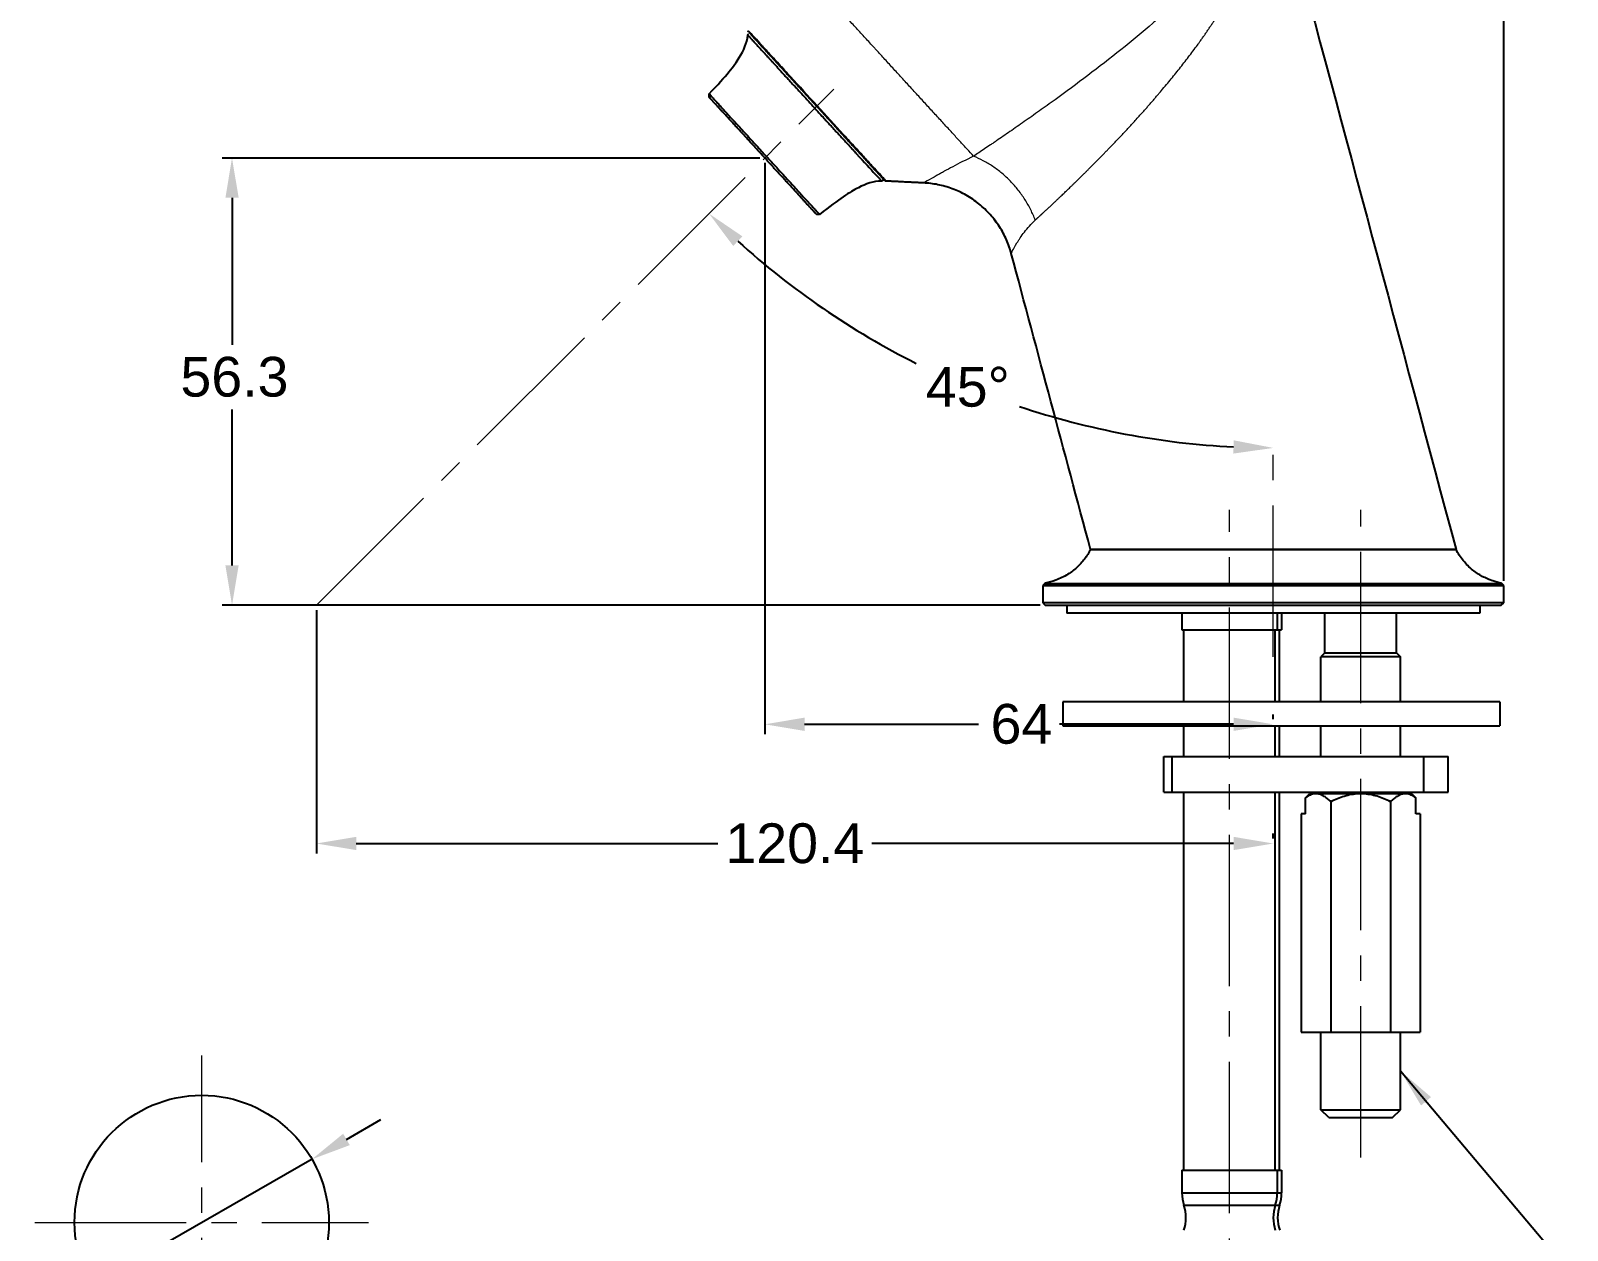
# Model space of a CAD drawing. Header units: millimetres. Extents: x 2068 to 2909, y 530 to 1125.
# Drawn here: x 2401.9 to 2595.3, y 662.1 to 813.1 of the extents above; entities that cross this region are included whole.
import ezdxf

# ---------------------------------------------------------------- set-up
doc = ezdxf.new("R2010")
doc.units = ezdxf.units.MM
doc.linetypes.add('CENTER2', pattern=[28.575, 19.05, -3.175, 3.175, -3.175])
doc.linetypes.add('CENTERX2', pattern=[101.6, 63.5, -12.7, 12.7, -12.7])
doc.layers.add('02___PRT_ALL_AXES', color=7, linetype='Continuous')
doc.layers.add('CENTER', color=1, linetype='CENTERX2', lineweight=15)
doc.layers.add('DIM', color=3, linetype='Continuous', lineweight=9)
doc.styles.get("Standard").update_dxf_attribs({"font": 'arial.ttf'})
doc.dimstyles.new('ISO-25', dxfattribs={"dimtxt": 5, "dimasz": 5, "dimexe": 1.25, "dimexo": 0.625, "dimgap": 1.5, "dimtad": 1, "dimtih": 1, "dimtoh": 1, "dimdec": 1, "dimdsep": 46, "dimtxsty": 'Standard', "dimcen": 2.5, "dimclrd": 3, "dimclre": 3, "dimclrt": 4, "dimadec": 0, "dimazin": 0, "dimtfac": 1, "dimtdec": 1, "dimtmove": 0, "dimatfit": 3, "dimfxl": 1, "dimarcsym": 0})

# ---------------------------------------------------------------- blocks, each defined once
blk = doc.blocks.new('*D6')
at = {"layer": 'Defpoints', "color": 0, "transparency": 16777216}
for p in [(2494.26, 797.03), (2494.26, 725.77), (2558.25, 725.77)]:
    blk.add_point(p, dxfattribs=at)
at = {"layer": 'DIM', "color": 3, "lineweight": -2, "transparency": 16777216}
for p, q in [((2494.26, 796.41), (2494.26, 724.52)), ((2499.26, 725.77), (2521.17, 725.77)), ((2553.25, 725.77), (2531.34, 725.77)), ((2558.25, 726.4), (2558.25, 727.02))]:
    blk.add_line(p, q, dxfattribs=at)
at = {"layer": 'DIM', "color": 3, "transparency": 16777216}
for points in [[(2499.26, 726.61), (2499.26, 724.94), (2494.26, 725.77)], [(2553.25, 726.61), (2553.25, 724.94), (2558.25, 725.77)]]:
    blk.add_solid(points, dxfattribs=at)
at = {"layer": 'DIM', "color": 4, "transparency": 16777216, "insert": (2522.67, 728.33), "char_height": 5, "attachment_point": 1}
blk.add_mtext('64', dxfattribs=at)
blk = doc.blocks.new('*D8')
at = {"layer": 'Defpoints', "color": 0, "transparency": 16777216}
for p in [(2427.2, 797.03), (2494.26, 797.03), (2529.55, 740.77)]:
    blk.add_point(p, dxfattribs=at)
at = {"layer": 'DIM', "color": 3, "lineweight": -2, "transparency": 16777216}
for p, q in [((2493.64, 797.03), (2425.95, 797.03)), ((2427.2, 792.03), (2427.2, 773.51)), ((2427.2, 745.77), (2427.2, 765.4)), ((2528.92, 740.77), (2425.95, 740.77))]:
    blk.add_line(p, q, dxfattribs=at)
at = {"layer": 'DIM', "color": 3, "transparency": 16777216}
for points in [[(2426.37, 792.03), (2428.04, 792.03), (2427.2, 797.03)], [(2426.37, 745.77), (2428.04, 745.77), (2427.2, 740.77)]]:
    blk.add_solid(points, dxfattribs=at)
at = {"layer": 'DIM', "color": 4, "transparency": 16777216, "insert": (2420.71, 772.01), "char_height": 5, "attachment_point": 1}
blk.add_mtext('56.3', dxfattribs=at)
blk = doc.blocks.new('*D10')
at = {"layer": 'Defpoints', "color": 0, "transparency": 16777216}
for p in [(2502.96, 805.71), (2486.54, 789.33), (2508.02, 774.04), (2558.25, 760.55), (2558.25, 734.27)]:
    blk.add_point(p, dxfattribs=at)
at = {"layer": 'DIM', "color": 3, "lineweight": -2, "transparency": 16777216}
for start, end in [(227.7684, 243.3669), (251.4263, 267.1426)]:
    blk.add_arc((2558.25, 860.82), 100.27, start, end, dxfattribs=at)
at = {"layer": 'DIM', "color": 3, "transparency": 16777216}
for points in [[(2490.28, 785.97), (2491.43, 787.18), (2487.24, 790.03)], [(2553.27, 761.51), (2553.23, 759.84), (2558.25, 760.55)]]:
    blk.add_solid(points, dxfattribs=at)
at = {"layer": 'DIM', "color": 4, "transparency": 16777216, "insert": (2519.81, 768.21), "char_height": 5, "attachment_point": 5}
blk.add_mtext('45°', dxfattribs=at)
blk = doc.blocks.new('*D13')
at = {"layer": 'Defpoints', "color": 0, "transparency": 16777216}
for p in [(2587.25, 909.59), (2445.16, 835.87), (2587.25, 743.22)]:
    blk.add_point(p, dxfattribs=at)
at = {"layer": 'DIM', "color": 3, "lineweight": -2, "transparency": 16777216}
for p, q in [((2445.16, 836.49), (2445.16, 910.84)), ((2587.25, 743.84), (2587.25, 910.84)), ((2450.16, 909.59), (2506.99, 909.59)), ((2582.25, 909.59), (2525.42, 909.59))]:
    blk.add_line(p, q, dxfattribs=at)
at = {"layer": 'DIM', "color": 3, "transparency": 16777216}
for points in [[(2450.16, 910.43), (2450.16, 908.76), (2445.16, 909.59)], [(2582.25, 910.43), (2582.25, 908.76), (2587.25, 909.59)]]:
    blk.add_solid(points, dxfattribs=at)
at = {"layer": 'DIM', "color": 4, "transparency": 16777216, "insert": (2516.21, 909.59), "char_height": 5, "attachment_point": 5}
blk.add_mtext('142.1', dxfattribs=at)
blk = doc.blocks.new('*D14')
at = {"color": 3, "lineweight": -2, "transparency": 16777216}
for p, q in [((2441.6, 673.53), (2445.94, 676.02)), ((2437.27, 671.04), (2409.51, 655.11)), ((2394.17, 646.31), (2405.18, 652.63)), ((2389.17, 646.31), (2394.17, 646.31))]:
    blk.add_line(p, q, dxfattribs=at)
at = {"color": 3, "transparency": 16777216}
for points in [[(2441.19, 674.25), (2442.02, 672.81), (2437.27, 671.04)], [(2404.76, 653.35), (2405.59, 651.9), (2409.51, 655.11)]]:
    blk.add_solid(points, dxfattribs=at)
at = {"layer": 'Defpoints', "color": 0, "transparency": 16777216}
for p in [(2437.27, 671.04), (2409.51, 655.11)]:
    blk.add_point(p, dxfattribs=at)
at = {"color": 4, "transparency": 16777216, "insert": (2372.71, 646.31), "char_height": 5, "attachment_point": 5}
blk.add_mtext('%%C32~%%C35', dxfattribs=at)
blk = doc.blocks.new('*D15')
at = {"layer": 'Defpoints', "color": 0, "transparency": 16777216}
for p in [(2437.83, 740.77), (2558.25, 710.77), (2558.25, 710.77)]:
    blk.add_point(p, dxfattribs=at)
at = {"layer": 'DIM', "color": 3, "lineweight": -2, "transparency": 16777216}
for p, q in [((2437.83, 740.15), (2437.83, 709.52)), ((2558.25, 711.4), (2558.25, 712.02)), ((2442.83, 710.77), (2488.35, 710.77)), ((2553.25, 710.77), (2507.73, 710.77))]:
    blk.add_line(p, q, dxfattribs=at)
at = {"layer": 'DIM', "color": 3, "transparency": 16777216}
for points in [[(2442.83, 711.61), (2442.83, 709.94), (2437.83, 710.77)], [(2553.25, 711.61), (2553.25, 709.94), (2558.25, 710.77)]]:
    blk.add_solid(points, dxfattribs=at)
at = {"layer": 'DIM', "color": 4, "transparency": 16777216, "insert": (2498.04, 710.77), "char_height": 5, "attachment_point": 5}
blk.add_mtext('120.4', dxfattribs=at)

msp = doc.modelspace()

# ---------------------------------------------------------------- linework, layer by layer
at = {"linetype": 'Continuous', "lineweight": 25}
for p, q in [((2509.36, 794.2), (2509.35, 794.2)), ((2535.27, 747.77), (2581.23, 747.77)), ((2529.48, 743.51), (2529.25, 743.22)), ((2529.25, 743.22), (2587.25, 743.22)), ((2529.25, 743.22), (2529.25, 741.07)), ((2529.48, 743.51), (2587.02, 743.51)), ((2587.25, 743.22), (2587.02, 743.51)), ((2587.25, 741.07), (2587.25, 743.22)), ((2529.25, 741.07), (2529.55, 740.77)), ((2558.25, 741.07), (2529.25, 741.07)), ((2529.55, 740.77), (2558.25, 740.77)), ((2587.25, 741.07), (2558.25, 741.07)), ((2558.25, 740.77), (2586.95, 740.77)), ((2586.95, 740.77), (2587.25, 741.07))]:
    msp.add_line(p, q, dxfattribs=at)
at = {"color": 7, "linetype": 'Continuous'}
for p, q in [((2532.25, 740.77), (2532.25, 739.77)), ((2584.25, 740.77), (2584.25, 739.77)), ((2584.25, 739.77), (2532.25, 739.77)), ((2564.75, 734.77), (2564.75, 739.77)), ((2573.75, 734.77), (2573.75, 739.77)), ((2564.75, 734.77), (2564.25, 734.27)), ((2574.25, 734.27), (2564.25, 734.27)), ((2564.25, 728.58), (2564.25, 734.27)), ((2564.75, 734.77), (2573.75, 734.77)), ((2573.75, 734.77), (2574.25, 734.27)), ((2574.25, 728.58), (2574.25, 734.27)), ((2586.77, 728.58), (2531.77, 728.58)), ((2531.77, 728.58), (2531.77, 725.58)), ((2586.77, 728.58), (2586.77, 725.58)), ((2531.77, 725.58), (2586.77, 725.58)), ((2564.25, 721.73), (2564.25, 725.58)), ((2574.25, 721.73), (2574.25, 725.58)), ((2544.48, 721.73), (2580.27, 721.73)), ((2544.48, 717.23), (2544.48, 721.73)), ((2545.48, 721.73), (2545.48, 717.23)), ((2577.17, 721.73), (2577.17, 717.23)), ((2580.27, 717.23), (2580.27, 721.73)), ((2544.48, 717.23), (2580.27, 717.23)), ((2562.32, 716.53), (2562.82, 717.02)), ((2562.32, 714.52), (2562.32, 716.53)), ((2575.68, 717.02), (2562.82, 717.02)), ((2564.25, 717.02), (2564.25, 717.23)), ((2565.5, 716.02), (2565.5, 687.02)), ((2573, 716.02), (2573, 687.02)), ((2574.25, 717.02), (2574.25, 717.23)), ((2575.68, 717.02), (2576.18, 716.53)), ((2576.18, 714.52), (2576.18, 716.53)), ((2562.32, 714.52), (2561.74, 714.52)), ((2561.74, 714.52), (2561.74, 687.02)), ((2576.75, 714.52), (2576.18, 714.52)), ((2576.75, 714.52), (2576.75, 687.02)), ((2561.74, 687.02), (2576.75, 687.02)), ((2564.25, 677.27), (2564.25, 687.02)), ((2574.25, 677.27), (2574.25, 687.02)), ((2564.25, 677.27), (2574.25, 677.27)), ((2565.25, 676.27), (2564.25, 677.27)), ((2573.25, 676.27), (2574.25, 677.27)), ((2565.25, 676.27), (2573.25, 676.27)), ((2546.75, 666.8), (2559.3, 666.8)), ((2547, 665.24), (2559.05, 665.24))]:
    msp.add_line(p, q, dxfattribs=at)
msp.add_circle((2423.39, 663.08), 16)
for centre, start, end in [((2551.75, 666.8), 180, 198.1949), ((2553.75, 666.8), 341.8051, 0), ((2554.3, 666.8), 341.8051, 0)]:
    msp.add_arc(centre, 5, start, end, dxfattribs=at)
for centre, major_axis, start_param, end_param in [((2542.25, 663.68), (-5, 0), 2.820429, 3.459153), ((2563.25, 663.68), (0, 5), 1.253236, 1.89196), ((2563.8, 663.68), (0, 5), 1.253236, 1.89196)]:
    msp.add_ellipse(centre, major_axis=major_axis, ratio=1, start_param=start_param, end_param=end_param, dxfattribs=at)
at = {"linetype": 'Continuous', "lineweight": 25}
for points, degree in [([(2560.18, 826.41), (2567.2, 800.19), (2574.23, 773.98), (2581.25, 747.77)], 3), ([(2492.13, 812.51), (2492.13, 812.5), (2492.14, 812.49), (2492.15, 812.46)], 3), ([(2492.18, 813.04), (2492.18, 813), (2492.2, 812.96)], 2), ([(2492.3, 812.83), (2492.29, 812.84), (2492.28, 812.84), (2492.27, 812.85)], 3), ([(2487.24, 804.7), (2487.25, 805.11)], 1), ([(2487.28, 805.07), (2487.28, 804.66)], 1), ([(2487.28, 805.07), (2487.28, 804.66)], 1), ([(2509.41, 794.16), (2509.45, 794.14), (2509.5, 794.14)], 2), ([(2514.25, 793.9), (2509.51, 794.13)], 1), ([(2500.72, 789.99), (2501.13, 789.96)], 1), ([(2500.72, 789.99), (2501.13, 789.96)], 1), ([(2501.16, 789.92), (2500.75, 789.95)], 1), ([(2535.25, 747.77), (2531.92, 760.19), (2528.6, 772.6), (2525.27, 785.02)], 3)]:
    msp.add_open_spline(points, degree=degree, dxfattribs=at)
at = {"linetype": 'Continuous', "lineweight": 18}
for points, knots in [([(2520.54, 797.25), (2520.28, 797.54), (2520, 797.84), (2519.42, 798.48), (2519.11, 798.81), (2518.48, 799.5), (2518.16, 799.85), (2517.49, 800.58), (2517.14, 800.96), (2516.44, 801.73), (2516.08, 802.12), (2515.35, 802.91), (2514.98, 803.32), (2514.24, 804.13), (2513.86, 804.55), (2513.1, 805.37), (2512.72, 805.79), (2511.96, 806.62), (2511.58, 807.03), (2510.83, 807.86), (2510.45, 808.27), (2509.7, 809.09), (2509.33, 809.49), (2508.79, 810.09), (2508.61, 810.29), (2508.38, 810.53), (2508.33, 810.58), (2508.24, 810.68), (2508.11, 810.83), (2507.97, 810.98), (2507.52, 811.48), (2507.15, 811.88), (2506.4, 812.69), (2506.03, 813.1), (2505.27, 813.93), (2504.89, 814.34), (2504.13, 815.18), (2503.75, 815.59), (2502.99, 816.42), (2502.61, 816.83), (2501.87, 817.65), (2501.49, 818.05), (2500.76, 818.85), (2500.4, 819.24), (2499.7, 820.01), (2499.35, 820.39), (2498.68, 821.13), (2498.36, 821.48), (2497.82, 822.07), (2497.6, 822.31), (2497.39, 822.54)], [0, 0, 0, 0, 0.04607, 0.04607, 0.09214, 0.09214, 0.138211, 0.138211, 0.184281, 0.184281, 0.230351, 0.230351, 0.276421, 0.276421, 0.322491, 0.322491, 0.368562, 0.368562, 0.414632, 0.414632, 0.460702, 0.460702, 0.506772, 0.506772, 0.529807, 0.529807, 0.535566, 0.535566, 0.541325, 0.552843, 0.552843, 0.598913, 0.598913, 0.644983, 0.644983, 0.691053, 0.691053, 0.737123, 0.737123, 0.783194, 0.783194, 0.829264, 0.829264, 0.875334, 0.875334, 0.921404, 0.921404, 0.967474, 0.967474, 1, 1, 1, 1]), ([(2550.2, 820.85), (2549.18, 819.71), (2547.49, 818), (2545.35, 816), (2544.24, 815.01), (2543.68, 814.51), (2543.44, 814.3), (2543.27, 814.16), (2543.19, 814.09), (2540.51, 811.77), (2537.68, 809.53), (2533.53, 806.38), (2532.14, 805.35), (2530.12, 803.89), (2529.46, 803.42), (2528.17, 802.5), (2527.53, 802.05), (2526.61, 801.4), (2526.3, 801.19), (2525.7, 800.77), (2524.81, 800.15), (2523.97, 799.57), (2523.37, 799.16), (2523.3, 799.12), (2523.17, 799.03), (2522.97, 798.89), (2522.52, 798.59), (2521.65, 798), (2520.97, 797.54), (2520.54, 797.25)], [0, 0, 0, 0, 0.125, 0.1875, 0.21875, 0.234375, 0.242187, 0.242187, 0.25, 0.25, 0.5, 0.5, 0.625, 0.625, 0.6875, 0.6875, 0.75, 0.75, 0.78125, 0.78125, 0.8125, 0.875, 0.875, 0.882812, 0.882812, 0.890625, 0.90625, 0.9375, 1, 1, 1, 1]), ([(2520.54, 797.25), (2519.55, 796.79), (2518.24, 796.13), (2517, 795.45), (2516.45, 795.14), (2516.19, 794.99), (2516.08, 794.94), (2516.01, 794.9), (2515.98, 794.88), (2514.85, 794.24), (2514.25, 793.9), (2514.25, 793.9)], [0, 0, 0, 0, 0.25, 0.375, 0.4375, 0.46875, 0.484375, 0.484375, 0.5, 0.5, 1, 1, 1, 1]), ([(2528.3, 789.23), (2528.13, 789.66), (2527.94, 790.09), (2527.51, 790.95), (2527.27, 791.37), (2526.74, 792.2), (2526.46, 792.6), (2525.84, 793.38), (2525.52, 793.75), (2524.83, 794.46), (2524.47, 794.8), (2523.73, 795.42), (2523.34, 795.71), (2522.56, 796.24), (2522.16, 796.48), (2521.35, 796.9), (2520.94, 797.09), (2520.54, 797.25)], [0, 0, 0, 0, 0.125, 0.125, 0.25, 0.25, 0.375, 0.375, 0.5, 0.5, 0.625, 0.625, 0.75, 0.75, 0.875, 0.875, 1, 1, 1, 1]), ([(2525.27, 785.02), (2525.27, 785.02), (2525.5, 785.53), (2526.02, 786.4), (2526.06, 786.45), (2526.12, 786.55), (2526.22, 786.72), (2526.48, 787.11), (2527.08, 787.96), (2527.76, 788.73), (2528.3, 789.23)], [0, 0, 0, 0, 0.5, 0.5, 0.53125, 0.53125, 0.5625, 0.625, 0.75, 1, 1, 1, 1])]:
    msp.add_open_spline(points, degree=3, knots=knots, dxfattribs=at)
msp.add_rational_spline([(2528.3, 789.23), (2529, 789.87), (2529.79, 790.6), (2531.54, 792.25), (2532.54, 793.2), (2534.62, 795.24), (2535.7, 796.32), (2537.94, 798.61), (2539.1, 799.82), (2542.53, 803.55), (2544.85, 806.23), (2549.02, 811.59), (2550.94, 814.34), (2552.53, 817.09)], [1.00000461411, 1.00000449959, 1.00000437182, 1.00000408578, 1.00000392426, 1.00000358798, 1.00000341374, 1.00000305593, 1.00000287234, 1.00000233379, 1.0000019788, 1.00000135203, 1.00000107052, 1.00000083634], degree=3, knots=[0, 0, 0, 0, 0.12028, 0.12028, 0.246815, 0.246815, 0.37335, 0.37335, 0.499884, 0.499884, 0.752953, 0.752953, 1, 1, 1, 1], dxfattribs=at)
at = {"linetype": 'Continuous', "lineweight": 25}
for points, degree, knots in [([(2487.25, 805.11), (2489.47, 807.43), (2491.21, 809.68), (2492.01, 811.46), (2492.13, 812.51)], 3, [0, 0, 0, 0, 0.525428, 1, 1, 1, 1]), ([(2492.13, 812.51), (2492.14, 812.54), (2492.14, 812.56), (2492.16, 812.6), (2492.18, 812.62), (2492.2, 812.64)], 3, [0, 0, 0, 0, 0.5, 0.5, 1, 1, 1, 1]), ([(2509.46, 794.17), (2509.44, 794.2), (2509.4, 794.25), (2509.23, 794.43), (2508.9, 794.79), (2508.29, 795.45), (2507.89, 795.89), (2507.72, 796.08), (2507.63, 796.17), (2507.36, 796.47), (2506.79, 797.09), (2505.9, 798.06), (2505.17, 798.85), (2504.67, 799.4), (2504.42, 799.68), (2503.11, 801.11), (2501.97, 802.35), (2499.7, 804.83), (2498.57, 806.07), (2497.26, 807.5), (2497, 807.78), (2496.5, 808.32), (2495.77, 809.12), (2494.89, 810.08), (2494.22, 810.81), (2493.96, 811.1), (2493.79, 811.28), (2493.71, 811.37), (2493.32, 811.8), (2492.78, 812.39), (2492.45, 812.75), (2492.31, 812.9), (2492.28, 812.93), (2492.26, 812.96)], 3, [0, 0, 0, 0, 0.033894, 0.033894, 0.101548, 0.169201, 0.186114, 0.186114, 0.203028, 0.203028, 0.236854, 0.304508, 0.338334, 0.338334, 0.372161, 0.372161, 0.507467, 0.507467, 0.642774, 0.642774, 0.676601, 0.676601, 0.710427, 0.77808, 0.811907, 0.82882, 0.82882, 0.845734, 0.845734, 0.913387, 0.98104, 0.98104, 1, 1, 1, 1]), ([(2509.32, 794.24), (2509.3, 794.26), (2509.29, 794.28), (2509.24, 794.32), (2509.22, 794.35), (2509.17, 794.41), (2509.14, 794.44), (2509.07, 794.52), (2509.03, 794.56), (2508.95, 794.65), (2508.9, 794.69), (2508.83, 794.77), (2508.81, 794.8), (2508.76, 794.85), (2508.73, 794.88), (2508.6, 795.03), (2508.48, 795.16), (2508.31, 795.34), (2508.28, 795.38), (2508.21, 795.45), (2508.1, 795.57), (2507.99, 795.69), (2507.88, 795.82), (2507.84, 795.86), (2507.76, 795.95), (2507.71, 795.99), (2507.59, 796.13), (2507.5, 796.22), (2507.33, 796.42), (2507.23, 796.52), (2507.09, 796.67), (2507.04, 796.72), (2506.95, 796.83), (2506.8, 796.99), (2506.65, 797.16), (2506.49, 797.33), (2506.44, 797.38), (2506.33, 797.5), (2506.28, 797.56), (2506.01, 797.85), (2505.78, 798.1), (2505.49, 798.42), (2505.43, 798.48), (2505.32, 798.61), (2505.14, 798.81), (2504.95, 799.01), (2504.71, 799.28), (2504.58, 799.41), (2504.33, 799.69), (2504.2, 799.83), (2503.94, 800.11), (2503.81, 800.25), (2503.55, 800.54), (2503.41, 800.69), (2503.21, 800.91), (2503.15, 800.98), (2503.01, 801.13), (2502.81, 801.35), (2502.6, 801.57), (2502.4, 801.8), (2502.33, 801.87), (2502.19, 802.03), (2502.12, 802.1), (2501.91, 802.33), (2501.63, 802.63), (2501.35, 802.94), (2501.07, 803.24), (2500.93, 803.4), (2500.65, 803.7), (2500.51, 803.85), (2500.23, 804.16), (2500.09, 804.31), (2499.82, 804.62), (2499.68, 804.77), (2499.47, 805), (2499.4, 805.07), (2499.26, 805.22), (2499.19, 805.3), (2498.85, 805.67), (2498.58, 805.97), (2498.24, 806.34), (2498.18, 806.41), (2498.04, 806.55), (2497.84, 806.77), (2497.65, 806.98), (2497.45, 807.2), (2497.39, 807.27), (2497.26, 807.41), (2497.2, 807.48), (2497.01, 807.68), (2496.88, 807.82), (2496.63, 808.09), (2496.51, 808.22), (2496.33, 808.42), (2496.27, 808.49), (2496.15, 808.61), (2495.98, 808.81), (2495.81, 808.99), (2495.64, 809.18), (2495.58, 809.24), (2495.47, 809.36), (2495.42, 809.42), (2495.15, 809.72), (2494.94, 809.94), (2494.69, 810.21), (2494.64, 810.27), (2494.54, 810.37), (2494.4, 810.53), (2494.26, 810.68), (2494.09, 810.87), (2494, 810.97), (2493.83, 811.15), (2493.75, 811.24), (2493.64, 811.36), (2493.6, 811.41), (2493.52, 811.49), (2493.49, 811.53), (2493.38, 811.65), (2493.24, 811.8), (2493.11, 811.93), (2493.02, 812.03), (2493, 812.06), (2492.94, 812.13), (2492.86, 812.22), (2492.78, 812.3), (2492.71, 812.38), (2492.69, 812.4), (2492.64, 812.45), (2492.62, 812.47), (2492.52, 812.58), (2492.45, 812.66), (2492.38, 812.73), (2492.37, 812.75), (2492.35, 812.77), (2492.33, 812.79), (2492.32, 812.8), (2492.32, 812.8), (2492.32, 812.8)], 3, [0, 0, 0, 0, 0.016898, 0.016898, 0.033813, 0.033813, 0.050727, 0.050727, 0.067642, 0.067642, 0.084557, 0.084557, 0.093014, 0.093014, 0.101472, 0.101472, 0.135301, 0.135301, 0.143759, 0.143759, 0.152216, 0.169131, 0.169131, 0.177588, 0.177588, 0.186045, 0.186045, 0.20296, 0.20296, 0.219875, 0.219875, 0.228332, 0.228332, 0.23679, 0.253704, 0.253704, 0.262162, 0.262162, 0.270619, 0.270619, 0.304449, 0.304449, 0.312906, 0.312906, 0.321363, 0.338278, 0.338278, 0.355193, 0.355193, 0.372108, 0.372108, 0.389022, 0.389022, 0.405937, 0.405937, 0.414395, 0.414395, 0.422852, 0.439767, 0.439767, 0.448224, 0.448224, 0.456681, 0.456681, 0.473596, 0.490511, 0.490511, 0.507426, 0.507426, 0.52434, 0.52434, 0.541255, 0.541255, 0.55817, 0.55817, 0.566627, 0.566627, 0.575085, 0.575085, 0.608914, 0.608914, 0.617372, 0.617372, 0.625829, 0.642744, 0.642744, 0.651201, 0.651201, 0.659658, 0.659658, 0.676573, 0.676573, 0.693488, 0.693488, 0.701945, 0.701945, 0.710403, 0.727317, 0.727317, 0.735775, 0.735775, 0.744232, 0.744232, 0.778062, 0.778062, 0.786519, 0.786519, 0.794976, 0.811891, 0.811891, 0.828806, 0.828806, 0.845721, 0.845721, 0.854178, 0.854178, 0.862635, 0.862635, 0.87955, 0.896465, 0.896465, 0.904922, 0.904922, 0.91338, 0.930294, 0.930294, 0.938752, 0.938752, 0.947209, 0.947209, 0.981039, 0.981039, 0.989496, 0.989496, 0.997953, 0.997953, 1, 1, 1, 1]), ([(2492.64, 812.45), (2492.67, 812.42), (2492.7, 812.38), (2492.74, 812.34), (2492.79, 812.29), (2492.86, 812.21), (2492.95, 812.12), (2493.01, 812.04), (2493.11, 811.94), (2493.27, 811.77), (2493.47, 811.55), (2493.66, 811.34), (2493.88, 811.1), (2494, 810.96), (2494.12, 810.84), (2494.29, 810.65), (2494.43, 810.5), (2494.54, 810.38), (2494.81, 810.09), (2494.92, 809.96), (2495.09, 809.78), (2495.24, 809.61), (2495.43, 809.41), (2495.63, 809.19), (2495.8, 809), (2495.94, 808.85), (2496.06, 808.71), (2496.19, 808.58), (2496.33, 808.43), (2496.44, 808.3), (2496.65, 808.07), (2497.12, 807.56), (2497.35, 807.31), (2497.47, 807.18), (2497.62, 807.01), (2498.38, 806.19), (2499.17, 805.32), (2499.57, 804.88), (2499.99, 804.43), (2500.4, 803.98), (2500.79, 803.55), (2501.03, 803.29), (2501.23, 803.07), (2501.48, 802.8), (2501.74, 802.51), (2502.08, 802.14), (2502.41, 801.79), (2503.21, 800.91), (2503.97, 800.09), (2504, 800.05), (2504.07, 799.97), (2504.3, 799.72), (2504.44, 799.57), (2504.9, 799.06), (2505.4, 798.52), (2506.08, 797.77), (2507.25, 796.5), (2507.71, 796), (2507.98, 795.7), (2508.2, 795.46), (2508.34, 795.31), (2508.48, 795.16), (2508.65, 794.97), (2508.78, 794.83), (2508.8, 794.81), (2508.83, 794.77), (2508.86, 794.74), (2508.92, 794.68), (2508.95, 794.64), (2509.11, 794.47), (2509.11, 794.47)], 2, [0, 0, 0, 0.013054, 0.013054, 0.026391, 0.026391, 0.046396, 0.046396, 0.066402, 0.066402, 0.099745, 0.099745, 0.133088, 0.133088, 0.152141, 0.152141, 0.171194, 0.171194, 0.185483, 0.199773, 0.199773, 0.218826, 0.218826, 0.237879, 0.237879, 0.252169, 0.252169, 0.266459, 0.266459, 0.28313, 0.28313, 0.299802, 0.316473, 0.316473, 0.333144, 0.333144, 0.39983, 0.39983, 0.433173, 0.433173, 0.466515, 0.466515, 0.485569, 0.485569, 0.504622, 0.504622, 0.533201, 0.533201, 0.599887, 0.599887, 0.608222, 0.616558, 0.633229, 0.633229, 0.666572, 0.666572, 0.733258, 0.799943, 0.799943, 0.833286, 0.833286, 0.866629, 0.866629, 0.888857, 0.888857, 0.899972, 0.899972, 0.911086, 0.933314, 0.933314, 1, 1, 1]), ([(2487.28, 805.07), (2487.28, 805.07), (2487.28, 805.08), (2487.26, 805.1), (2487.25, 805.11), (2487.25, 805.11)], 3, [0, 0, 0, 0, 0.090493, 0.090493, 1, 1, 1, 1]), ([(2487.28, 805.07), (2487.3, 805.06), (2487.31, 805.04), (2487.37, 804.98), (2487.41, 804.94), (2487.51, 804.83), (2487.57, 804.76), (2487.71, 804.6), (2487.79, 804.51), (2487.99, 804.31), (2488.09, 804.19), (2488.34, 803.92), (2488.47, 803.78), (2488.76, 803.46), (2488.92, 803.28), (2489.27, 802.9), (2489.46, 802.7), (2489.85, 802.27), (2490.06, 802.04), (2490.39, 801.68), (2490.5, 801.56), (2490.65, 801.4), (2490.68, 801.36), (2490.72, 801.32), (2490.73, 801.31), (2490.73, 801.31), (2490.73, 801.31), (2490.73, 801.31), (2490.73, 801.3), (2490.74, 801.3), (2490.75, 801.28), (2490.82, 801.21), (2490.89, 801.14), (2491.15, 800.85), (2491.36, 800.62), (2491.79, 800.15), (2492.01, 799.91), (2492.44, 799.44), (2492.66, 799.2), (2493.09, 798.73), (2493.31, 798.49), (2493.73, 798.03), (2493.94, 797.8), (2494.18, 797.54), (2494.2, 797.52), (2494.25, 797.46), (2494.33, 797.37), (2494.51, 797.18), (2494.67, 797), (2494.99, 796.66), (2495.2, 796.42), (2495.64, 795.95), (2495.86, 795.71), (2496.29, 795.24), (2496.51, 795), (2496.94, 794.53), (2497.15, 794.29), (2497.57, 793.84), (2497.78, 793.61), (2498.18, 793.17), (2498.37, 792.96), (2498.75, 792.55), (2498.93, 792.35), (2499.27, 791.98), (2499.44, 791.8), (2499.74, 791.47), (2499.88, 791.31), (2500.15, 791.03), (2500.27, 790.89), (2500.48, 790.66), (2500.58, 790.55), (2500.75, 790.36), (2500.83, 790.28), (2500.95, 790.15), (2501, 790.09), (2501.08, 790.01), (2501.11, 789.98), (2501.13, 789.96)], 3, [0, 0, 0, 0, 0.024011, 0.024011, 0.057782, 0.057782, 0.091552, 0.091552, 0.125323, 0.125323, 0.159094, 0.159094, 0.192864, 0.192864, 0.226635, 0.226635, 0.260406, 0.260406, 0.294176, 0.294176, 0.311062, 0.311062, 0.315283, 0.316338, 0.316602, 0.316668, 0.316701, 0.316701, 0.316734, 0.316866, 0.317394, 0.319504, 0.327947, 0.327947, 0.361718, 0.361718, 0.395488, 0.395488, 0.429259, 0.429259, 0.46303, 0.46303, 0.4968, 0.4968, 0.501022, 0.501022, 0.505243, 0.513686, 0.530571, 0.530571, 0.564342, 0.564342, 0.598112, 0.598112, 0.631883, 0.631883, 0.665654, 0.665654, 0.699424, 0.699424, 0.733195, 0.733195, 0.766966, 0.766966, 0.800736, 0.800736, 0.834507, 0.834507, 0.868278, 0.868278, 0.902048, 0.902048, 0.935819, 0.935819, 0.96959, 0.96959, 1, 1, 1, 1]), ([(2500.72, 789.98), (2500.62, 790.09), (2500.23, 790.52), (2499.71, 791.08), (2498.77, 792.11), (2497.84, 793.13), (2495.33, 795.87), (2492.68, 798.77), (2491.42, 800.14), (2490.17, 801.51), (2489.23, 802.53), (2488.28, 803.56), (2487.76, 804.13), (2487.37, 804.56), (2487.28, 804.66)], 2, [0, 0, 0, 0.099431, 0.099431, 0.23294, 0.23294, 0.366449, 0.499958, 0.633468, 0.633468, 0.766977, 0.766977, 0.900486, 0.900486, 1, 1, 1]), ([(2505.79, 797.57), (2506.77, 796.51), (2507.58, 795.63), (2508.26, 794.89), (2508.38, 794.76), (2508.59, 794.54), (2508.85, 794.25), (2508.96, 794.13), (2508.97, 794.13)], 3, [0, 0, 0, 0, 0.5, 0.5, 0.625, 0.625, 0.75, 1, 1, 1, 1]), ([(2508.97, 794.14), (2507.9, 794.11), (2506.06, 793.46), (2503.67, 791.93), (2501.16, 789.92)], 3, [0, 0, 0, 0, 0.474583, 1, 1, 1, 1]), ([(2509.1, 794.19), (2509.08, 794.17), (2509.06, 794.16), (2509.01, 794.14), (2508.99, 794.14), (2508.97, 794.14)], 3, [0, 0, 0, 0, 0.5, 0.5, 1, 1, 1, 1]), ([(2509.16, 794.29), (2509.15, 794.28), (2509.15, 794.26), (2509.13, 794.23), (2509.12, 794.21), (2509.1, 794.19)], 3, [0, 0, 0, 0, 0.333332, 0.333332, 1, 1, 1, 1]), ([(2522.98, 789.48), (2523.1, 789.33), (2523.28, 789.12), (2523.44, 788.9), (2523.49, 788.83)], 3, [0, 0, 0, 0, 0.688305, 1, 1, 1, 1]), ([(2535.27, 747.77), (2535.04, 747.35), (2534.52, 746.55), (2533.56, 745.48), (2532.35, 744.56), (2530.97, 743.89), (2529.98, 743.61), (2529.51, 743.53)], 3, [0, 0, 0, 0, 0.193508, 0.386883, 0.580259, 0.808046, 1, 1, 1, 1]), ([(2586.96, 743.53), (2586.59, 743.6), (2585.76, 743.82), (2584.53, 744.35), (2583.26, 745.19), (2582.12, 746.34), (2581.5, 747.27), (2581.23, 747.77)], 3, [0, 0, 0, 0, 0.154129, 0.348278, 0.542427, 0.771126, 1, 1, 1, 1])]:
    msp.add_open_spline(points, degree=degree, knots=knots, dxfattribs=at)
for points, weights, degree, knots in [([(2492.15, 812.46), (2492.24, 812.37), (2492.94, 811.6), (2495.04, 809.31), (2497.25, 806.89), (2499.56, 804.38), (2502.62, 801.03), (2504.83, 798.62), (2505.79, 797.57)], [1.10563731725, 1.10563795722, 1.10564358489, 1.10563329753, 1.10563434819, 1.10563618716, 1.1056420449, 1.10563879536, 1.10563764117], 3, [0, 0, 0, 0, 0.193678, 0.405179, 0.507515, 0.606198, 0.79787, 1, 1, 1, 1]), ([(2581.25, 747.77), (2581.25, 747.77), (2558.25, 747.77), (2535.25, 747.77), (2535.25, 747.77)], [1, 0.707106781186, 1, 0.707106781187, 1], 2, [0, 0, 0, 0.5, 0.5, 1, 1, 1])]:
    msp.add_rational_spline(points, weights, degree=degree, knots=knots, dxfattribs=at)
for points, weights, degree in [([(2492.23, 812.9), (2492.19, 812.94), (2492.17, 812.99), (2492.17, 813.05)], [1.01284429851, 0.948992638076, 0.945660340706, 1.0028474064], 3), ([(2509.51, 794.13), (2509.45, 794.13), (2509.39, 794.15), (2509.36, 794.2)], [1.00286910601, 0.945644812969, 0.948918055316, 1.01268883305], 3), ([(2525.27, 785.02), (2523, 793.49), (2514.25, 793.9)], [1.00002041856, 0.807539596586, 1], 2)]:
    msp.add_rational_spline(points, weights, degree=degree, dxfattribs=at)
at = {"color": 7, "linetype": 'Continuous'}
for points, knots in [([(2563.49, 717.02), (2563.28, 717.01), (2562.86, 716.89), (2562.5, 716.66), (2562.32, 716.53)], [0, 0, 0, 0, 0.478944, 1, 1, 1, 1]), ([(2565.5, 716.02), (2565.36, 716.16), (2565.1, 716.4), (2564.67, 716.71), (2564.22, 716.94), (2563.91, 717.01), (2563.75, 717.02)], [0, 0, 0, 0, 0.274576, 0.532613, 0.773179, 1, 1, 1, 1]), ([(2568.98, 717.02), (2568.68, 717.01), (2568.07, 716.94), (2567.18, 716.72), (2566.32, 716.41), (2565.77, 716.16), (2565.5, 716.02)], [0, 0, 0, 0, 0.24996, 0.499948, 0.749961, 1, 1, 1, 1]), ([(2573, 716.02), (2572.46, 716.29), (2571.61, 716.65), (2570.43, 716.94), (2569.82, 717.01), (2569.52, 717.02)], [0, 0, 0, 0, 0.499852, 0.749946, 1, 1, 1, 1]), ([(2574.74, 717.02), (2574.59, 717.01), (2574.27, 716.94), (2573.83, 716.71), (2573.4, 716.4), (2573.13, 716.16), (2573, 716.02)], [0, 0, 0, 0, 0.226839, 0.467405, 0.725448, 1, 1, 1, 1]), ([(2576.18, 716.53), (2576, 716.66), (2575.63, 716.89), (2575.22, 717.01), (2575.01, 717.02)], [0, 0, 0, 0, 0.521056, 1, 1, 1, 1])]:
    msp.add_open_spline(points, degree=3, knots=knots, dxfattribs=at)
at = {"layer": '02___PRT_ALL_AXES', "color": 7, "linetype": 'Continuous'}
for p, q in [((2546.75, 739.77), (2546.75, 737.68)), ((2558.75, 739.77), (2558.75, 737.68)), ((2559.3, 739.77), (2559.3, 737.68)), ((2546.75, 737.68), (2559.3, 737.68)), ((2547, 728.58), (2547, 737.68)), ((2558.5, 728.58), (2558.5, 737.68)), ((2559.05, 728.58), (2559.05, 737.68)), ((2547, 721.73), (2547, 725.58)), ((2558.5, 721.73), (2558.5, 725.58)), ((2559.05, 721.73), (2559.05, 725.58)), ((2547, 669.68), (2547, 717.23)), ((2558.5, 669.68), (2558.5, 717.23)), ((2559.05, 669.68), (2559.05, 717.23)), ((2546.75, 669.68), (2559.3, 669.68)), ((2546.75, 669.68), (2546.75, 666.8)), ((2558.75, 669.68), (2558.75, 666.8)), ((2559.3, 669.68), (2559.3, 666.8))]:
    msp.add_line(p, q, dxfattribs=at)
at = {"layer": 'CENTER', "color": 1, "linetype": 'CENTER2'}
for p, q in [((2437.83, 740.77), (2502.96, 805.71)), ((2558.25, 734.27), (2558.25, 760.55)), ((2552.75, 635.68), (2552.75, 752.77)), ((2569.25, 671.27), (2569.25, 752.77)), ((2423.39, 642.08), (2423.39, 684.08)), ((2402.39, 663.08), (2444.39, 663.08))]:
    msp.add_line(p, q, dxfattribs=at)

# ---------------------------------------------------------------- dimensions: what is measured, and where the dimension line sits
dim = msp.add_diameter_dim_2p(p1=(2437.27, 671.04), p2=(2409.51, 655.11), text='%%C32~%%C35', dimstyle='ISO-25', override={"dimtad": 0})
dim.commit()
dim.dimension.update_dxf_attribs({"geometry": '*D14', "text_midpoint": (2372.71, 646.31), "dimtype": 163})
at = {"layer": 'DIM'}
for base, p1, p2, picture, middle in [((2587.25, 909.59), (2445.16, 835.87), (2587.25, 743.22), '*D13', (2516.21, 909.59)), ((2494.26, 725.77), (2558.25, 725.77), (2494.26, 797.03), '*D6', (2526.26, 725.77))]:
    dim = msp.add_linear_dim(base=base, p1=p1, p2=p2, dimstyle='ISO-25', override={"dimtad": 0, "dimcen": 5, "dimfxl": 1.25}, dxfattribs=at)
    dim.commit()
    dim.dimension.update_dxf_attribs({"geometry": picture, "text_midpoint": middle, "dimtype": 160})
dim = msp.add_angular_dim_2l(base=(2508.02, 774.04), line1=((2558.25, 734.27), (2558.25, 760.55)), line2=((2486.54, 789.33), (2502.96, 805.71)), dimstyle='ISO-25', override={"dimdsep": 46, "dimcen": 5, "dimfxl": 1.25}, dxfattribs=at)
dim.commit()
dim.dimension.update_dxf_attribs({"geometry": '*D10', "text_midpoint": (2519.81, 768.21), "dimtype": 162})
dim = msp.add_linear_dim(base=(2427.2, 797.03), p1=(2529.55, 740.77), p2=(2494.26, 797.03), angle=90, dimstyle='ISO-25', override={"dimcen": 5, "dimfxl": 1.25}, dxfattribs=at)
dim.commit()
dim.dimension.update_dxf_attribs({"geometry": '*D8', "text_midpoint": (2427.2, 769.46), "dimtype": 160})
dim = msp.add_linear_dim(base=(2558.25, 710.77), p1=(2437.83, 740.77), p2=(2558.25, 710.77), dimstyle='ISO-25', override={"dimtad": 0, "dimcen": 5, "dimfxl": 1.25}, dxfattribs=at)
dim.commit()
dim.dimension.update_dxf_attribs({"geometry": '*D15', "text_midpoint": (2498.04, 710.77)})

# ---------------------------------------------------------------- leaders
msp.add_leader([(2574.25, 682.15), (2595.25, 657.29)], dimstyle='ISO-25', override={"dimdsep": 46, "dimcen": 5, "dimtmove": 2, "dimfxl": 1.25}, dxfattribs=at)

doc.saveas('drawing.dxf')
